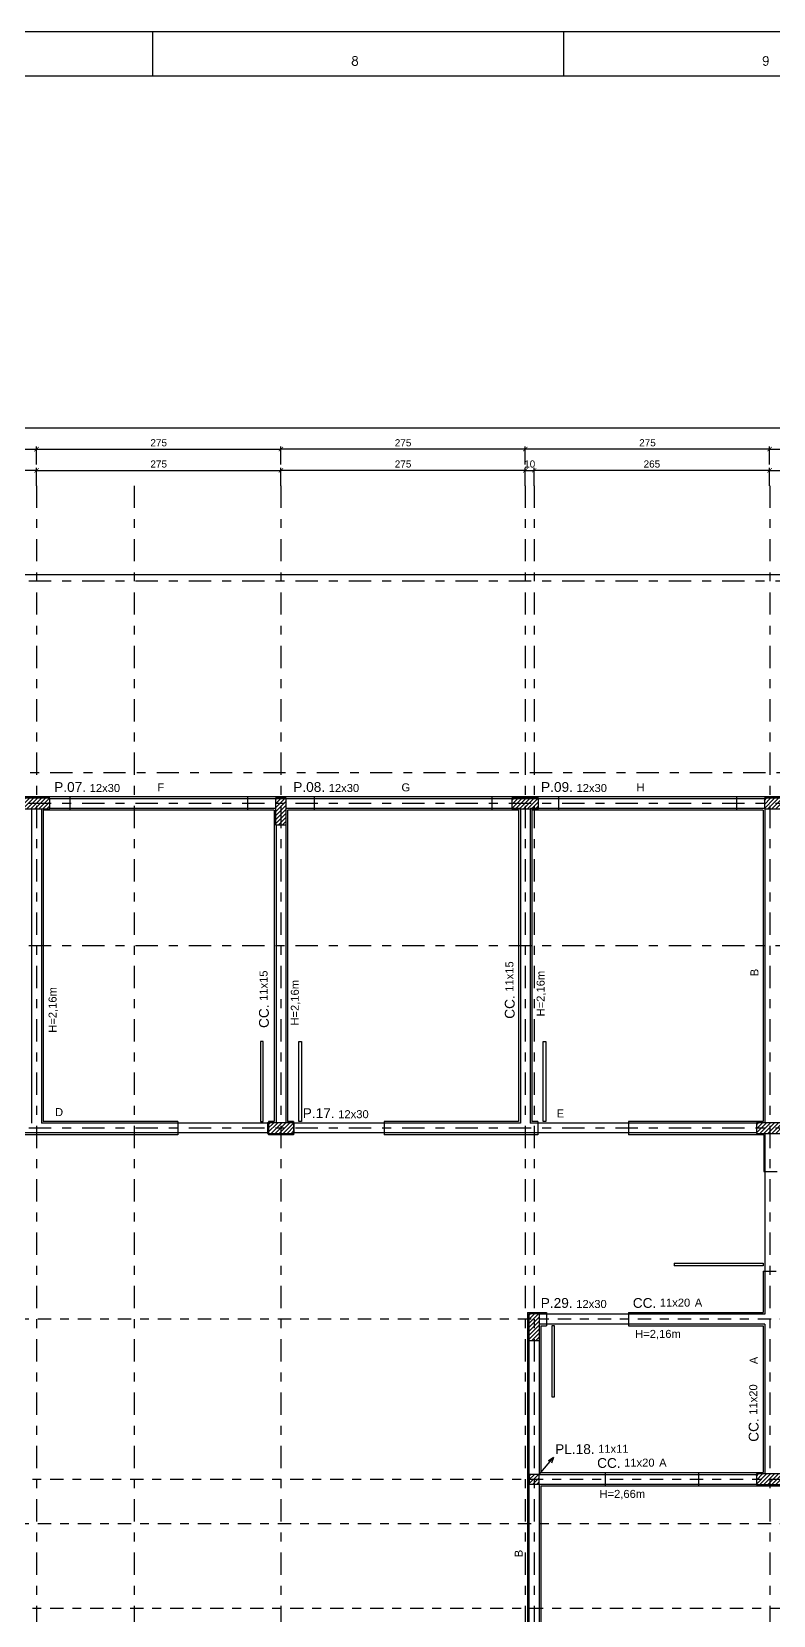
# Model space of a CAD drawing. Header units: millimetres. Extents: x 3659 to 4048, y 1324 to 1399.
# Drawn here: x 3771.85 to 3780.19, y 1372.84 to 1390.65 of the extents above; entities that cross this region are included whole.
import ezdxf
from ezdxf.enums import TextEntityAlignment as Align

# ---------------------------------------------------------------- set-up
doc = ezdxf.new("R2010")
doc.units = ezdxf.units.MM
doc.linetypes.add('CENTER', pattern=[2, 1.25, -0.25, 0.25, -0.25])
doc.linetypes.add('DASHDOT', pattern=[1, 0.5, -0.25, 0, -0.25])
for name, color, linetype in [('eixo', 1, 'CENTER'), ('Forma', 2, 'Continuous'), ('Hachura', 1, 'Continuous'), ('MATRIZ', 8, 'Continuous'), ('Moldura', 2, 'Continuous'), ('PILAR', 5, 'Continuous'), ('Textos', 7, 'Continuous')]:
    doc.layers.add(name, color=color, linetype=linetype)
doc.styles.add('maloca 1', font='romans.shx')
doc.styles.add('ROMANS', font='arial.ttf')
doc.dimstyles.new('ESC-50JR', dxfattribs={"dimtxt": 0.1, "dimasz": 0.05, "dimexe": 0.03, "dimexo": 0, "dimgap": 0.03, "dimtad": 1, "dimlfac": 100, "dimdsep": 46, "dimtxsty": 'ROMANS', "dimblk1": 'DOTSMALL', "dimblk2": 'DOTSMALL', "dimsah": 1, "dimcen": 0.09, "dimclrd": 1, "dimclre": 1, "dimclrt": 2, "dimadec": 0, "dimazin": 0, "dimtfac": 1, "dimtdec": 4, "dimtmove": 0, "dimatfit": 3, "dimldrblk": 'DOTSMALL', "dimfxl": 0, "dimtolj": 1, "dimtzin": 0, "dimarcsym": 0})

# ---------------------------------------------------------------- blocks, each defined once
blk = doc.blocks.new('_ArchTick')
at = {"color": 0, "linetype": 'ByBlock', "const_width": 0.15}
blk.add_lwpolyline([(-0.5, -0.5), (0.5, 0.5)], dxfattribs=at)
blk = doc.blocks.new('*D131')
at = {"color": 1, "lineweight": -2, "transparency": 16777216}
for p, q in [((3770.153, 1385.541), (3770.153, 1385.744)), ((3771.903, 1385.714), (3770.153, 1385.714)), ((3771.903, 1385.541), (3771.903, 1385.744))]:
    blk.add_line(p, q, dxfattribs=at)
at = {"layer": 'DEFPOINTS', "color": 0, "transparency": 16777216}
for p in [(3770.153, 1385.714), (3770.153, 1385.541), (3771.903, 1385.541)]:
    blk.add_point(p, dxfattribs=at)
at = {"color": 1, "lineweight": -2, "transparency": 16777216, "xscale": 0.05, "yscale": 0.05, "zscale": 0.05, "rotation": 180}
blk.add_blockref('_ArchTick', (3770.153, 1385.714), dxfattribs=at)
at = {"color": 1, "lineweight": -2, "transparency": 16777216, "xscale": 0.05, "yscale": 0.05, "zscale": 0.05}
blk.add_blockref('_ArchTick', (3771.903, 1385.714), dxfattribs=at)
at = {"color": 2, "transparency": 16777216, "insert": (3771.028, 1385.785), "char_height": 0.08, "attachment_point": 5, "style": 'ROMANS'}
blk.add_mtext('\\A1;175', dxfattribs=at)
blk = doc.blocks.new('_DOTSMALL')
at = {"color": 0, "linetype": 'ByBlock', "const_width": 0.5}
blk.add_lwpolyline([(-0.0625, 0, 1), (0.0625, 0, 1)], format="xyb", close=True, dxfattribs=at)
blk = doc.blocks.new('*D132')
at = {"color": 1, "lineweight": -2, "transparency": 16777216}
for p, q in [((3771.903, 1385.541), (3771.903, 1385.744)), ((3771.903, 1385.714), (3774.653, 1385.714)), ((3774.653, 1385.541), (3774.653, 1385.744))]:
    blk.add_line(p, q, dxfattribs=at)
at = {"layer": 'DEFPOINTS', "color": 0, "transparency": 16777216}
for p in [(3774.653, 1385.714), (3771.903, 1385.541), (3774.653, 1385.541)]:
    blk.add_point(p, dxfattribs=at)
at = {"color": 1, "lineweight": -2, "transparency": 16777216, "xscale": 0.05, "yscale": 0.05, "zscale": 0.05, "rotation": 180}
blk.add_blockref('_ArchTick', (3771.903, 1385.714), dxfattribs=at)
at = {"color": 1, "lineweight": -2, "transparency": 16777216, "xscale": 0.05, "yscale": 0.05, "zscale": 0.05}
blk.add_blockref('_ArchTick', (3774.653, 1385.714), dxfattribs=at)
at = {"color": 2, "transparency": 16777216, "insert": (3773.278, 1385.785), "char_height": 0.08, "attachment_point": 5, "style": 'ROMANS'}
blk.add_mtext('\\A1;275', dxfattribs=at)
blk = doc.blocks.new('*D133')
at = {"color": 1, "lineweight": -2, "transparency": 16777216}
for p, q in [((3774.653, 1385.541), (3774.653, 1385.744)), ((3777.403, 1385.714), (3774.653, 1385.714)), ((3777.403, 1385.541), (3777.403, 1385.744))]:
    blk.add_line(p, q, dxfattribs=at)
at = {"layer": 'DEFPOINTS', "color": 0, "transparency": 16777216}
for p in [(3774.653, 1385.714), (3774.653, 1385.541), (3777.403, 1385.541)]:
    blk.add_point(p, dxfattribs=at)
at = {"color": 1, "lineweight": -2, "transparency": 16777216, "xscale": 0.05, "yscale": 0.05, "zscale": 0.05, "rotation": 180}
blk.add_blockref('_ArchTick', (3774.653, 1385.714), dxfattribs=at)
at = {"color": 1, "lineweight": -2, "transparency": 16777216, "xscale": 0.05, "yscale": 0.05, "zscale": 0.05}
blk.add_blockref('_ArchTick', (3777.403, 1385.714), dxfattribs=at)
at = {"color": 2, "transparency": 16777216, "insert": (3776.028, 1385.785), "char_height": 0.08, "attachment_point": 5, "style": 'ROMANS'}
blk.add_mtext('\\A1;275', dxfattribs=at)
blk = doc.blocks.new('*D134')
at = {"color": 1, "lineweight": -2, "transparency": 16777216}
for p, q in [((3777.403, 1385.541), (3777.403, 1385.744)), ((3777.403, 1385.714), (3777.503, 1385.714)), ((3777.503, 1385.541), (3777.503, 1385.744))]:
    blk.add_line(p, q, dxfattribs=at)
at = {"layer": 'DEFPOINTS', "color": 0, "transparency": 16777216}
for p in [(3777.503, 1385.714), (3777.403, 1385.541), (3777.503, 1385.541)]:
    blk.add_point(p, dxfattribs=at)
at = {"color": 1, "lineweight": -2, "transparency": 16777216, "xscale": 0.05, "yscale": 0.05, "zscale": 0.05, "rotation": 180}
blk.add_blockref('_ArchTick', (3777.403, 1385.714), dxfattribs=at)
at = {"color": 1, "lineweight": -2, "transparency": 16777216, "xscale": 0.05, "yscale": 0.05, "zscale": 0.05}
blk.add_blockref('_ArchTick', (3777.503, 1385.714), dxfattribs=at)
at = {"color": 2, "transparency": 16777216, "insert": (3777.453, 1385.785), "char_height": 0.08, "attachment_point": 5, "style": 'ROMANS'}
blk.add_mtext('\\A1;10', dxfattribs=at)
blk = doc.blocks.new('*D145')
at = {"color": 1, "lineweight": -2, "transparency": 16777216}
for p, q in [((3777.503, 1385.541), (3777.503, 1385.744)), ((3780.153, 1385.714), (3777.503, 1385.714)), ((3780.153, 1385.541), (3780.153, 1385.744))]:
    blk.add_line(p, q, dxfattribs=at)
at = {"layer": 'DEFPOINTS', "color": 0, "transparency": 16777216}
for p in [(3777.503, 1385.714), (3777.503, 1385.541), (3780.153, 1385.541)]:
    blk.add_point(p, dxfattribs=at)
at = {"color": 1, "lineweight": -2, "transparency": 16777216, "xscale": 0.05, "yscale": 0.05, "zscale": 0.05, "rotation": 180}
blk.add_blockref('_ArchTick', (3777.503, 1385.714), dxfattribs=at)
at = {"color": 1, "lineweight": -2, "transparency": 16777216, "xscale": 0.05, "yscale": 0.05, "zscale": 0.05}
blk.add_blockref('_ArchTick', (3780.153, 1385.714), dxfattribs=at)
at = {"color": 2, "transparency": 16777216, "insert": (3778.828, 1385.785), "char_height": 0.08, "attachment_point": 5, "style": 'ROMANS'}
blk.add_mtext('\\A1;265', dxfattribs=at)
blk = doc.blocks.new('*D146')
at = {"color": 1, "lineweight": -2, "transparency": 16777216}
for p, q in [((3780.153, 1385.541), (3780.153, 1385.744)), ((3780.153, 1385.714), (3783.353, 1385.714)), ((3783.353, 1385.541), (3783.353, 1385.744))]:
    blk.add_line(p, q, dxfattribs=at)
at = {"layer": 'DEFPOINTS', "color": 0, "transparency": 16777216}
for p in [(3783.353, 1385.714), (3780.153, 1385.541), (3783.353, 1385.541)]:
    blk.add_point(p, dxfattribs=at)
at = {"color": 1, "lineweight": -2, "transparency": 16777216, "xscale": 0.05, "yscale": 0.05, "zscale": 0.05, "rotation": 180}
blk.add_blockref('_ArchTick', (3780.153, 1385.714), dxfattribs=at)
at = {"color": 1, "lineweight": -2, "transparency": 16777216, "xscale": 0.05, "yscale": 0.05, "zscale": 0.05}
blk.add_blockref('_ArchTick', (3783.353, 1385.714), dxfattribs=at)
at = {"color": 2, "transparency": 16777216, "insert": (3781.753, 1385.785), "char_height": 0.08, "attachment_point": 5, "style": 'ROMANS'}
blk.add_mtext('\\A1;320', dxfattribs=at)
blk = doc.blocks.new('*D174')
at = {"color": 1, "lineweight": -2, "transparency": 16777216}
for p, q in [((3769.153, 1385.78), (3769.153, 1385.983)), ((3769.153, 1385.953), (3771.903, 1385.953)), ((3771.903, 1385.78), (3771.903, 1385.983))]:
    blk.add_line(p, q, dxfattribs=at)
at = {"layer": 'DEFPOINTS', "color": 0, "transparency": 16777216}
for p in [(3771.903, 1385.953), (3769.153, 1385.78), (3771.903, 1385.78)]:
    blk.add_point(p, dxfattribs=at)
at = {"color": 1, "lineweight": -2, "transparency": 16777216, "xscale": 0.05, "yscale": 0.05, "zscale": 0.05, "rotation": 180}
blk.add_blockref('_ArchTick', (3769.153, 1385.953), dxfattribs=at)
at = {"color": 1, "lineweight": -2, "transparency": 16777216, "xscale": 0.05, "yscale": 0.05, "zscale": 0.05}
blk.add_blockref('_ArchTick', (3771.903, 1385.953), dxfattribs=at)
at = {"color": 2, "transparency": 16777216, "insert": (3770.528, 1386.024), "char_height": 0.08, "attachment_point": 5, "style": 'ROMANS'}
blk.add_mtext('\\A1;275', dxfattribs=at)
blk = doc.blocks.new('*D175')
at = {"color": 1, "lineweight": -2, "transparency": 16777216}
for p, q in [((3771.903, 1385.78), (3771.903, 1385.983)), ((3771.903, 1385.953), (3774.653, 1385.953)), ((3774.653, 1385.78), (3774.653, 1385.983))]:
    blk.add_line(p, q, dxfattribs=at)
at = {"layer": 'DEFPOINTS', "color": 0, "transparency": 16777216}
for p in [(3774.653, 1385.953), (3771.903, 1385.78), (3774.653, 1385.78)]:
    blk.add_point(p, dxfattribs=at)
at = {"color": 1, "lineweight": -2, "transparency": 16777216, "xscale": 0.05, "yscale": 0.05, "zscale": 0.05, "rotation": 180}
blk.add_blockref('_ArchTick', (3771.903, 1385.953), dxfattribs=at)
at = {"color": 1, "lineweight": -2, "transparency": 16777216, "xscale": 0.05, "yscale": 0.05, "zscale": 0.05}
blk.add_blockref('_ArchTick', (3774.653, 1385.953), dxfattribs=at)
at = {"color": 2, "transparency": 16777216, "insert": (3773.278, 1386.024), "char_height": 0.08, "attachment_point": 5, "style": 'ROMANS'}
blk.add_mtext('\\A1;275', dxfattribs=at)
blk = doc.blocks.new('*D176')
at = {"color": 1, "lineweight": -2, "transparency": 16777216}
for p, q in [((3774.653, 1385.78), (3774.653, 1385.983)), ((3777.403, 1385.953), (3774.653, 1385.953)), ((3777.403, 1385.78), (3777.403, 1385.983))]:
    blk.add_line(p, q, dxfattribs=at)
at = {"layer": 'DEFPOINTS', "color": 0, "transparency": 16777216}
for p in [(3774.653, 1385.953), (3774.653, 1385.78), (3777.403, 1385.78)]:
    blk.add_point(p, dxfattribs=at)
at = {"color": 1, "lineweight": -2, "transparency": 16777216, "xscale": 0.05, "yscale": 0.05, "zscale": 0.05, "rotation": 180}
blk.add_blockref('_ArchTick', (3774.653, 1385.953), dxfattribs=at)
at = {"color": 1, "lineweight": -2, "transparency": 16777216, "xscale": 0.05, "yscale": 0.05, "zscale": 0.05}
blk.add_blockref('_ArchTick', (3777.403, 1385.953), dxfattribs=at)
at = {"color": 2, "transparency": 16777216, "insert": (3776.028, 1386.024), "char_height": 0.08, "attachment_point": 5, "style": 'ROMANS'}
blk.add_mtext('\\A1;275', dxfattribs=at)
blk = doc.blocks.new('*D177')
at = {"color": 1, "lineweight": -2, "transparency": 16777216}
for p, q in [((3777.403, 1385.78), (3777.403, 1385.983)), ((3780.153, 1385.953), (3777.403, 1385.953)), ((3780.153, 1385.78), (3780.153, 1385.983))]:
    blk.add_line(p, q, dxfattribs=at)
at = {"layer": 'DEFPOINTS', "color": 0, "transparency": 16777216}
for p in [(3777.403, 1385.953), (3777.403, 1385.78), (3780.153, 1385.78)]:
    blk.add_point(p, dxfattribs=at)
at = {"color": 1, "lineweight": -2, "transparency": 16777216, "xscale": 0.05, "yscale": 0.05, "zscale": 0.05, "rotation": 180}
blk.add_blockref('_ArchTick', (3777.403, 1385.953), dxfattribs=at)
at = {"color": 1, "lineweight": -2, "transparency": 16777216, "xscale": 0.05, "yscale": 0.05, "zscale": 0.05}
blk.add_blockref('_ArchTick', (3780.153, 1385.953), dxfattribs=at)
at = {"color": 2, "transparency": 16777216, "insert": (3778.778, 1386.024), "char_height": 0.08, "attachment_point": 5, "style": 'ROMANS'}
blk.add_mtext('\\A1;275', dxfattribs=at)
blk = doc.blocks.new('*D181')
at = {"color": 1, "lineweight": -2, "transparency": 16777216}
for p, q in [((3780.153, 1385.78), (3780.153, 1385.983)), ((3780.153, 1385.953), (3784.103, 1385.953)), ((3784.103, 1385.78), (3784.103, 1385.983))]:
    blk.add_line(p, q, dxfattribs=at)
at = {"layer": 'DEFPOINTS', "color": 0, "transparency": 16777216}
for p in [(3784.103, 1385.953), (3780.153, 1385.78), (3784.103, 1385.78)]:
    blk.add_point(p, dxfattribs=at)
at = {"color": 1, "lineweight": -2, "transparency": 16777216, "xscale": 0.05, "yscale": 0.05, "zscale": 0.05, "rotation": 180}
blk.add_blockref('_ArchTick', (3780.153, 1385.953), dxfattribs=at)
at = {"color": 1, "lineweight": -2, "transparency": 16777216, "xscale": 0.05, "yscale": 0.05, "zscale": 0.05}
blk.add_blockref('_ArchTick', (3784.103, 1385.953), dxfattribs=at)
at = {"color": 2, "transparency": 16777216, "insert": (3782.128, 1386.024), "char_height": 0.08, "attachment_point": 5, "style": 'ROMANS'}
blk.add_mtext('\\A1;395', dxfattribs=at)
blk = doc.blocks.new('*D162')
at = {"color": 1, "lineweight": -2, "transparency": 16777216}
for p, q in [((3744.653, 1386.015), (3744.653, 1386.218)), ((3789.303, 1386.188), (3744.653, 1386.188)), ((3789.303, 1386.015), (3789.303, 1386.218))]:
    blk.add_line(p, q, dxfattribs=at)
at = {"layer": 'DEFPOINTS', "color": 0, "transparency": 16777216}
for p in [(3744.653, 1386.188), (3744.653, 1386.015), (3789.303, 1386.015)]:
    blk.add_point(p, dxfattribs=at)
at = {"color": 1, "lineweight": -2, "transparency": 16777216, "xscale": 0.05, "yscale": 0.05, "zscale": 0.05, "rotation": 180}
blk.add_blockref('_ArchTick', (3744.653, 1386.188), dxfattribs=at)
at = {"color": 1, "lineweight": -2, "transparency": 16777216, "xscale": 0.05, "yscale": 0.05, "zscale": 0.05}
blk.add_blockref('_ArchTick', (3789.303, 1386.188), dxfattribs=at)
at = {"color": 2, "transparency": 16777216, "insert": (3766.978, 1386.259), "char_height": 0.08, "attachment_point": 5, "style": 'ROMANS'}
blk.add_mtext('\\A1;4465', dxfattribs=at)

msp = doc.modelspace()

# ---------------------------------------------------------------- hatches: boundary and pattern name
at = {"layer": 'Hachura'}
h = msp.add_hatch(dxfattribs=at)
h.set_pattern_fill('LINE', color=1, scale=0.01, angle=405, style=0)
h.set_pattern_definition([(45, (130.463816, -14.26948), (-0.0224506403, 0.0224506403), [])])
h.paths.add_polyline_path([(3772.053315, 1382.025823), (3771.753315, 1382.025823), (3771.753315, 1381.905823), (3772.053315, 1381.905823)])
h = msp.add_hatch(dxfattribs=at)
h.set_pattern_fill('LINE', color=1, scale=0.01, angle=405, style=0)
h.set_pattern_definition([(45, (181.921348, -13.735075), (-0.0224506403, 0.0224506403), [])])
h.paths.add_polyline_path([(3774.593315, 1382.025823), (3774.593315, 1381.725823), (3774.713315, 1381.725823), (3774.713315, 1382.025823)])
h = msp.add_hatch(dxfattribs=at)
h.set_pattern_fill('LINE', color=1, scale=0.01, angle=405, style=0)
h.set_pattern_definition([(45, (135.963816, -14.26948), (-0.0224506403, 0.0224506403), [])])
h.paths.add_polyline_path([(3777.553315, 1382.025823), (3777.253315, 1382.025823), (3777.253315, 1381.905823), (3777.553315, 1381.905823)])
h = msp.add_hatch(dxfattribs=at)
h.set_pattern_fill('LINE', color=1, scale=0.01, angle=405, style=0)
h.set_pattern_definition([(45, (138.804017, -14.26948), (-0.0224506403, 0.0224506403), [])])
h.paths.add_polyline_path([(3780.393515, 1382.025823), (3780.093515, 1382.025823), (3780.093515, 1381.905823), (3780.393515, 1381.905823)])
h = msp.add_hatch(dxfattribs=at)
h.set_pattern_fill('LINE', color=1, scale=0.01, angle=405, style=0)
h.set_pattern_definition([(45, (133.213816, -17.91948), (-0.0224506403, 0.0224506403), [])])
h.paths.add_polyline_path([(3774.803315, 1378.375823), (3774.503315, 1378.375823), (3774.503315, 1378.255823), (3774.803315, 1378.255823)])
h = msp.add_hatch(dxfattribs=at)
h.set_pattern_fill('LINE', color=1, scale=0.01, angle=405, style=0)
h.set_pattern_definition([(45, (138.713816, -17.91948), (-0.0224506403, 0.0224506403), [])])
h.paths.add_polyline_path([(3780.303315, 1378.375823), (3780.003315, 1378.375823), (3780.003315, 1378.255823), (3780.303315, 1378.255823)])
h = msp.add_hatch(dxfattribs=at)
h.set_pattern_fill('LINE', color=1, scale=0.01, angle=405, style=0)
h.set_pattern_definition([(45, (184.771348, -19.535075), (-0.0224506403, 0.0224506403), [])])
h.paths.add_polyline_path([(3777.443315, 1376.225823), (3777.443315, 1375.925823), (3777.563315, 1375.925823), (3777.563315, 1376.225823)])
h = msp.add_hatch(dxfattribs=at)
h.set_pattern_fill('LINE', color=1, scale=0.01, angle=405, style=0)
h.set_pattern_definition([(45, (135.968816, -21.87448), (-0.0224506403, 0.0224506403), [])])
h.paths.add_polyline_path([(3777.558315, 1374.420823), (3777.448315, 1374.420823), (3777.448315, 1374.310823), (3777.558315, 1374.310823)])
h = msp.add_hatch(dxfattribs=at)
h.set_pattern_fill('LINE', color=1, scale=0.01, angle=405, style=0)
h.set_pattern_definition([(45, (138.713816, -21.86948), (-0.0224506403, 0.0224506403), [])])
h.paths.add_polyline_path([(3780.303315, 1374.425823), (3780.003315, 1374.425823), (3780.003315, 1374.305823), (3780.303315, 1374.305823)])

# ---------------------------------------------------------------- linework, layer by layer
at = {"layer": 'eixo', "linetype": 'DASHDOT', "ltscale": 0.5}
for p, q in [((3771.903315, 1385.540823), (3771.903315, 1365.540823)), ((3773.003315, 1385.540823), (3773.003315, 1365.540823)), ((3774.653315, 1385.540823), (3774.653315, 1365.540823)), ((3777.403315, 1385.540823), (3777.403315, 1365.540823)), ((3777.503315, 1385.540823), (3777.503315, 1365.540823)), ((3780.153315, 1385.540823), (3780.153315, 1365.540823)), ((3804.468315, 1384.465823), (3743.256144, 1384.465823)), ((3743.256144, 1382.315823), (3804.468315, 1382.315823)), ((3804.468315, 1381.965823), (3743.256144, 1381.965823)), ((3804.468315, 1380.365823), (3743.256144, 1380.365823)), ((3804.468315, 1378.315823), (3743.256144, 1378.315823))]:
    msp.add_line(p, q, dxfattribs=at)
at = {"layer": 'eixo', "linetype": 'DASHDOT', "ltscale": 0.3}
for p, q in [((3804.468315, 1376.165823), (3743.256144, 1376.165823)), ((3743.256144, 1374.365823), (3804.468315, 1374.365823)), ((3804.468315, 1373.865823), (3743.256144, 1373.865823)), ((3743.256144, 1372.915823), (3804.468315, 1372.915823))]:
    msp.add_line(p, q, dxfattribs=at)
at = {"layer": 'Forma', "linetype": 'Continuous', "ltscale": 0.5}
for p, q in [((3780.093515, 1382.020823), (3772.053315, 1382.020823)), ((3771.848315, 1381.905823), (3771.848315, 1378.370823)), ((3771.958315, 1381.905823), (3771.958315, 1378.370823)), ((3774.593315, 1381.910823), (3772.053315, 1381.910823)), ((3777.348315, 1381.910823), (3774.713315, 1381.910823)), ((3777.348315, 1381.910823), (3777.348315, 1378.370823)), ((3777.458315, 1381.910823), (3777.458315, 1378.370823)), ((3780.093515, 1381.910823), (3777.458315, 1381.910823)), ((3780.098315, 1381.905823), (3780.098315, 1378.375823)), ((3774.598315, 1381.725823), (3774.598315, 1378.375823)), ((3774.708315, 1381.725823), (3774.708315, 1378.375823)), ((3774.503315, 1378.260823), (3769.303315, 1378.260823)), ((3774.503315, 1378.370823), (3771.958315, 1378.370823)), ((3777.348315, 1378.370823), (3774.803315, 1378.370823)), ((3780.003315, 1378.260823), (3774.803315, 1378.260823)), ((3780.003315, 1378.370823), (3777.458315, 1378.370823)), ((3780.098315, 1378.255823), (3780.098315, 1376.220823)), ((3780.098315, 1376.220823), (3777.563315, 1376.220823)), ((3780.098315, 1376.110823), (3777.563315, 1376.110823)), ((3780.098315, 1376.110823), (3780.098315, 1374.425823)), ((3777.448315, 1371.595823), (3777.448315, 1375.925823)), ((3777.558315, 1375.925823), (3777.558315, 1374.420823)), ((3777.558315, 1374.420823), (3780.003315, 1374.420823)), ((3777.558315, 1374.310823), (3780.003315, 1374.310823)), ((3777.558315, 1374.310823), (3777.558315, 1371.595823))]:
    msp.add_line(p, q, dxfattribs=at)
msp.add_lwpolyline([(3777.558315, 1374.420823), (3777.720925, 1374.608672), (3777.720925, 1374.608672), (3777.66377, 1374.571269), (3777.720925, 1374.608672), (3777.696489, 1374.545886)], dxfattribs=at)
at = {"layer": 'MATRIZ'}
for p, q in [((3743.078315, 1384.540823), (3803.518315, 1384.540823)), ((3789.228315, 1382.040823), (3755.978315, 1382.040823)), ((3772.278315, 1382.040823), (3772.278315, 1381.890823)), ((3774.278315, 1382.040823), (3774.278315, 1381.890823)), ((3775.028315, 1382.040823), (3775.028315, 1381.890823)), ((3777.028315, 1382.040823), (3777.028315, 1381.890823)), ((3777.778315, 1382.040823), (3777.778315, 1381.890823)), ((3779.778315, 1382.040823), (3779.778315, 1381.890823)), ((3774.578315, 1381.890823), (3771.978315, 1381.890823)), ((3771.978315, 1381.890823), (3771.978315, 1378.390823)), ((3774.578315, 1381.890823), (3774.578315, 1378.390823)), ((3777.328315, 1381.890823), (3774.728315, 1381.890823)), ((3774.728315, 1381.890823), (3774.728315, 1378.390823)), ((3777.328315, 1381.890823), (3777.328315, 1378.390823)), ((3780.078315, 1381.890823), (3777.478315, 1381.890823)), ((3777.478315, 1381.890823), (3777.478315, 1378.390823)), ((3780.078315, 1381.890823), (3780.078315, 1378.390823)), ((3774.453315, 1379.290823), (3774.423315, 1379.290823)), ((3774.423315, 1379.290823), (3774.423315, 1378.390823)), ((3774.453315, 1378.390823), (3774.453315, 1379.290823)), ((3774.853315, 1378.390823), (3774.853315, 1379.290823)), ((3774.853315, 1379.290823), (3774.883315, 1379.290823)), ((3774.883315, 1379.290823), (3774.883315, 1378.390823)), ((3777.603315, 1378.390823), (3777.603315, 1379.290823)), ((3777.603315, 1379.290823), (3777.633315, 1379.290823)), ((3777.633315, 1379.290823), (3777.633315, 1378.390823)), ((3773.493315, 1378.240823), (3770.313315, 1378.240823)), ((3773.493315, 1378.390823), (3771.978315, 1378.390823)), ((3773.493315, 1378.390823), (3773.493315, 1378.240823)), ((3774.423315, 1378.390823), (3774.453315, 1378.390823)), ((3774.578315, 1378.390823), (3774.513315, 1378.390823)), ((3774.513315, 1378.390823), (3774.513315, 1378.240823)), ((3774.793315, 1378.240823), (3774.513315, 1378.240823)), ((3774.793315, 1378.390823), (3774.728315, 1378.390823)), ((3774.793315, 1378.390823), (3774.793315, 1378.240823)), ((3774.883315, 1378.390823), (3774.853315, 1378.390823)), ((3777.328315, 1378.390823), (3775.813315, 1378.390823)), ((3775.813315, 1378.390823), (3775.813315, 1378.240823)), ((3777.543315, 1378.240823), (3775.813315, 1378.240823)), ((3777.543315, 1378.390823), (3777.478315, 1378.390823)), ((3777.543315, 1378.390823), (3777.543315, 1378.240823)), ((3777.633315, 1378.390823), (3777.603315, 1378.390823)), ((3780.078315, 1378.390823), (3778.563315, 1378.390823)), ((3778.563315, 1378.390823), (3778.563315, 1378.240823)), ((3780.088175, 1378.240823), (3778.563315, 1378.240823)), ((3780.088175, 1378.240823), (3780.088175, 1377.825823)), ((3780.088175, 1377.825823), (3780.238175, 1377.825823)), ((3779.078315, 1376.795823), (3780.078315, 1376.795823)), ((3779.078315, 1376.795823), (3779.078315, 1376.765823)), ((3780.078315, 1376.765823), (3779.078315, 1376.765823)), ((3780.078315, 1376.795823), (3780.078315, 1376.765823)), ((3780.078315, 1376.705823), (3780.078315, 1376.240823)), ((3780.078315, 1376.705823), (3780.228315, 1376.705823)), ((3777.428315, 1376.240823), (3777.428315, 1369.195823)), ((3777.428315, 1376.240823), (3777.643315, 1376.240823)), ((3777.578315, 1376.090823), (3777.578315, 1374.440823)), ((3777.578315, 1376.090823), (3777.643315, 1376.090823)), ((3777.643315, 1376.240823), (3777.643315, 1376.090823)), ((3777.703315, 1376.090823), (3777.703315, 1375.290823)), ((3777.733315, 1376.090823), (3777.703315, 1376.090823)), ((3777.733315, 1375.290823), (3777.733315, 1376.090823)), ((3778.563315, 1376.240823), (3780.078315, 1376.240823)), ((3778.563315, 1376.240823), (3778.563315, 1376.090823)), ((3778.563315, 1376.090823), (3780.078315, 1376.090823)), ((3780.078315, 1376.090823), (3780.078315, 1374.440823)), ((3777.703315, 1375.290823), (3777.733315, 1375.290823)), ((3777.578315, 1374.440823), (3780.078315, 1374.440823)), ((3778.303315, 1374.440823), (3778.303315, 1374.290823)), ((3779.353315, 1374.440823), (3779.353315, 1374.290823)), ((3777.578315, 1374.290823), (3777.578315, 1369.195823)), ((3777.578315, 1374.290823), (3786.528315, 1374.290823))]:
    msp.add_line(p, q, dxfattribs=at)
at = {"layer": 'Moldura', "color": 1}
for p, q in [((3773.208645, 1390.648453), (3773.208645, 1390.148453)), ((3777.833645, 1390.648453), (3777.833645, 1390.148453))]:
    msp.add_line(p, q, dxfattribs=at)
msp.add_lwpolyline([(3740.458645, 1360.948453), (3814.833645, 1360.948453), (3814.833645, 1390.648453), (3740.458645, 1390.648453)], close=True, dxfattribs=at)
at = {"layer": 'Moldura', "color": 6}
msp.add_lwpolyline([(3741.708645, 1361.448453), (3814.333645, 1361.448453), (3814.333645, 1390.148453), (3741.708645, 1390.148453)], close=True, dxfattribs=at)
at = {"layer": 'PILAR'}
for points in [[(3771.753315, 1381.905823), (3772.053315, 1381.905823), (3772.053315, 1382.025823), (3771.753315, 1382.025823)], [(3774.713315, 1381.725823), (3774.713315, 1382.025823), (3774.593315, 1382.025823), (3774.593315, 1381.725823)], [(3777.253315, 1381.905823), (3777.553315, 1381.905823), (3777.553315, 1382.025823), (3777.253315, 1382.025823)], [(3780.093515, 1381.905823), (3780.393515, 1381.905823), (3780.393515, 1382.025823), (3780.093515, 1382.025823)], [(3774.503315, 1378.255823), (3774.803315, 1378.255823), (3774.803315, 1378.375823), (3774.503315, 1378.375823)], [(3780.003315, 1378.255823), (3780.303315, 1378.255823), (3780.303315, 1378.375823), (3780.003315, 1378.375823)], [(3777.563315, 1375.925823), (3777.563315, 1376.225823), (3777.443315, 1376.225823), (3777.443315, 1375.925823)], [(3777.448315, 1374.310823), (3777.558315, 1374.310823), (3777.558315, 1374.420823), (3777.448315, 1374.420823)], [(3780.003315, 1374.305823), (3780.303315, 1374.305823), (3780.303315, 1374.425823), (3780.003315, 1374.425823)]]:
    msp.add_lwpolyline(points, close=True, dxfattribs=at)

# ---------------------------------------------------------------- texts
at = {"layer": 'Moldura', "color": 1, "style": 'maloca 1'}
for s, p in [('8', (3775.443624, 1390.269657)), ('9', (3780.068624, 1390.269657))]:
    msp.add_text(s, height=0.1, dxfattribs=at).set_placement(p)
at = {"layer": 'Textos', "color": 3, "style": 'ROMANS'}
for s, p in [('P.07.', (3772.460504, 1382.097436)), ('P.08.', (3775.150737, 1382.097436)), ('P.09.', (3777.939321, 1382.097436)), ('P.17.', (3775.257807, 1378.428445)), ('P.29.', (3777.936079, 1376.293784)), ('CC.', (3778.877765, 1376.293298)), ('PL.18.', (3778.183588, 1374.649581)), ('CC.', (3778.47647, 1374.493543))]:
    msp.add_text(s, height=0.11, dxfattribs=at).set_placement(p, align=Align.RIGHT)
at = {"layer": 'Textos', "color": 2, "style": 'ROMANS'}
for s, p in [('12x30', (3772.501035, 1382.095923)), ('F', (3773.263717, 1382.103211)), ('12x30', (3775.191268, 1382.095923)), ('G', (3776.010081, 1382.103211)), ('12x30', (3777.979853, 1382.095923)), ('H', (3778.654863, 1382.103211)), ('D', (3772.111381, 1378.450515)), ('12x30', (3775.298339, 1378.426932)), ('E', (3777.755797, 1378.435069)), ('12x30', (3777.976611, 1376.292271)), ('11x20', (3778.916942, 1376.307225)), ('A', (3779.310697, 1376.307225)), ('H=2,16m', (3778.639703, 1375.955564)), ('11x11', (3778.222765, 1374.663507)), ('11x20', (3778.515646, 1374.50747)), ('A', (3778.909401, 1374.50747)), ('H=2,66m', (3778.238407, 1374.155809))]:
    msp.add_text(s, height=0.09, dxfattribs=at).set_placement(p)
for s, p in [('11x15', (3777.26921, 1379.848823)), ('11x15', (3774.503125, 1379.745646)), ('H=2,16m', (3777.620871, 1379.571584)), ('B', (3780.026561, 1380.023761)), ('H=2,16m', (3772.128525, 1379.387919)), ('H=2,16m', (3774.854786, 1379.468407)), ('A', (3780.019897, 1375.660018)), ('11x20', (3780.013973, 1375.09086)), ('B', (3777.373428, 1373.488283))]:
    msp.add_text(s, height=0.09, rotation=90, dxfattribs=at).set_placement(p)
at = {"layer": 'Textos', "color": 3, "style": 'ROMANS'}
for p in [(3774.517052, 1379.70647), (3777.283136, 1379.809647), (3780.027899, 1375.051683)]:
    msp.add_text('CC.', height=0.11, rotation=90, dxfattribs=at).set_placement(p, align=Align.RIGHT)

# ---------------------------------------------------------------- dimensions: what is measured, and where the dimension line sits
for base, p1, p2, picture, middle in [((3744.653315, 1386.188342), (3789.303315, 1386.014989), (3744.653315, 1386.014989), '*D162', (3766.978315, 1386.259188)), ((3771.903315, 1385.9529), (3769.153315, 1385.779547), (3771.903315, 1385.779547), '*D174', (3770.528315, 1386.023746)), ((3774.653315, 1385.9529), (3771.903315, 1385.779547), (3774.653315, 1385.779547), '*D175', (3773.278315, 1386.023746)), ((3774.653315, 1385.9529), (3777.403315, 1385.779547), (3774.653315, 1385.779547), '*D176', (3776.028315, 1386.023746)), ((3777.403315, 1385.9529), (3780.153315, 1385.779547), (3777.403315, 1385.779547), '*D177', (3778.778315, 1386.023746)), ((3784.103315, 1385.9529), (3780.153315, 1385.779547), (3784.103315, 1385.779547), '*D181', (3782.128315, 1386.023773)), ((3770.153315, 1385.714176), (3771.903315, 1385.540823), (3770.153315, 1385.540823), '*D131', (3771.028315, 1385.785022)), ((3774.653315, 1385.714176), (3771.903315, 1385.540823), (3774.653315, 1385.540823), '*D132', (3773.278315, 1385.785022)), ((3774.653315, 1385.714176), (3777.403315, 1385.540823), (3774.653315, 1385.540823), '*D133', (3776.028315, 1385.785022)), ((3777.503315, 1385.714176), (3780.153315, 1385.540823), (3777.503315, 1385.540823), '*D145', (3778.828315, 1385.785022)), ((3783.353315, 1385.714176), (3780.153315, 1385.540823), (3783.353315, 1385.540823), '*D146', (3781.753315, 1385.785049))]:
    dim = msp.add_linear_dim(base=base, p1=p1, p2=p2, dimstyle='ESC-50JR', override={"dimtxt": 0.08, "dimdec": 1, "dimblk1": 'ArchTick', "dimblk2": 'ArchTick', "dimtmove": 1, "dimfxl": 0.18})
    dim.commit()
    dim.dimension.update_dxf_attribs({"geometry": picture, "text_midpoint": middle})
dim = msp.add_linear_dim(base=(3777.503315, 1385.714176), p1=(3777.403315, 1385.540823), p2=(3777.503315, 1385.540823), dimstyle='ESC-50JR', override={"dimtxt": 0.08, "dimdec": 1, "dimblk1": 'ArchTick', "dimblk2": 'ArchTick', "dimtmove": 1, "dimfxl": 0.18})
dim.commit()
dim.dimension.update_dxf_attribs({"geometry": '*D134', "text_midpoint": (3777.453315, 1385.714176), "dimtype": 160})

doc.saveas('drawing.dxf')
